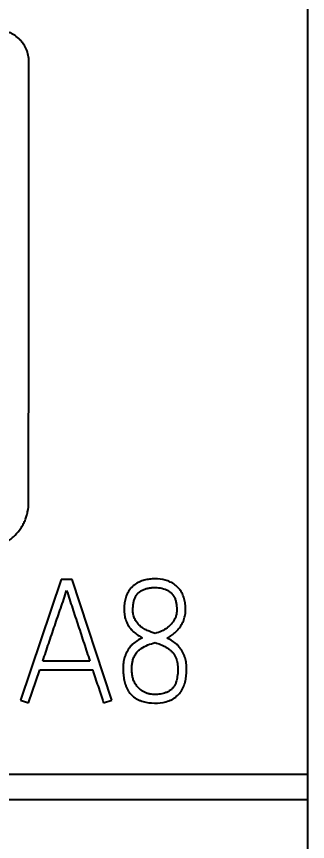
# Model space of a CAD drawing. Extents: x 0 to 420, y 0 to 297.
# Drawn here: x 157.02 to 160.83, y 166.62 to 177.43 of the extents above; entities that cross this region are included whole.
import ezdxf

# ---------------------------------------------------------------- set-up
doc = ezdxf.new("R2010")
doc.units = 0
doc.header["$LTSCALE"] = 23.1
for name, color, linetype in [('10000_FRONT', 7, 'CONTINUOUS'), ('10100_DIM_FRONT', 7, 'CONTINUOUS'), ('10500_FRONT_LABELING', 7, 'CONTINUOUS')]:
    doc.layers.add(name, color=color, linetype=linetype)
doc.styles.get("Standard").update_dxf_attribs({"font": 'txt', "width": 0.8})
doc.dimstyles.new('DIMSTYLE_1', dxfattribs={"dimtxt": 3.5, "dimasz": 3.5, "dimexe": 0.18, "dimexo": 0.0625, "dimgap": 0.09, "dimtad": 1, "dimtxsty": 'STANDARD', "dimcen": 0.09, "dimazin": 3, "dimtp": 0.05, "dimtm": 0.05, "dimtfac": 1, "dimtofl": 0, "dimtmove": 0, "dimatfit": 3, "dimtolj": 1})

# ---------------------------------------------------------------- blocks, each defined once
blk = doc.blocks.new('*D0')
at = {"layer": '10100_DIM_FRONT', "linetype": 'CONTINUOUS'}
for p, q in [((160.829689, 189.646967), (160.829689, 132.601665)), ((89.329689, 150.134374), (89.329689, 132.601665)), ((89.329689, 134.601665), (125.079689, 134.601665)), ((160.829689, 134.601665), (125.079689, 134.601665))]:
    blk.add_line(p, q, dxfattribs=at)
for points in [[(92.829689, 135.101665), (89.329689, 134.601665), (92.829689, 134.101665)], [(157.329689, 134.101665), (160.829689, 134.601665), (157.329689, 135.101665)]]:
    blk.add_solid(points, dxfattribs=at)
at = {"layer": '10100_DIM_FRONT', "linetype": 'CONTINUOUS', "width": 0.660714}
blk.add_text('71,5', height=3.5, dxfattribs=at).set_placement((121.635873, 135.476665))

msp = doc.modelspace()

# ---------------------------------------------------------------- linework, layer by layer
at = {"layer": '10000_FRONT', "color": 7, "linetype": 'CONTINUOUS'}
for p, q in [((160.83, 234.648), (160.83, 144.648)), ((131.63, 167.501), (160.83, 167.501)), ((96.03, 167.167), (160.83, 167.167))]:
    msp.add_line(p, q, dxfattribs=at)
for points, knots in [([(157.178, 176.838), (157.178, 176.865), (157.176, 176.891), (157.168, 176.931), (157.165, 176.944), (157.157, 176.969), (157.152, 176.982), (157.137, 177.019), (157.124, 177.043), (157.102, 177.076), (157.094, 177.087), (157.077, 177.108), (157.068, 177.118), (157.04, 177.146), (157.019, 177.163), (156.986, 177.185), (156.974, 177.192), (156.951, 177.205), (156.939, 177.211), (156.914, 177.221), (156.902, 177.225), (156.876, 177.233), (156.863, 177.236), (156.823, 177.244), (156.797, 177.247), (156.77, 177.247)], [0, 0, 0, 0, 0.125, 0.125, 0.1875, 0.1875, 0.25, 0.25, 0.375, 0.375, 0.4375, 0.4375, 0.5, 0.5, 0.625, 0.625, 0.6875, 0.6875, 0.75, 0.75, 0.8125, 0.8125, 0.875, 0.875, 1, 1, 1, 1]), ([(156.57, 170.454), (156.61, 170.454), (156.649, 170.458), (156.707, 170.47), (156.726, 170.475), (156.764, 170.486), (156.783, 170.493), (156.837, 170.516), (156.872, 170.534), (156.913, 170.561), (156.921, 170.567), (156.937, 170.579), (156.945, 170.585), (156.968, 170.604), (156.983, 170.617), (157.025, 170.659), (157.05, 170.689), (157.077, 170.731), (157.082, 170.739), (157.093, 170.756), (157.107, 170.782), (157.12, 170.808), (157.135, 170.845), (157.142, 170.863), (157.15, 170.892), (157.153, 170.901), (157.158, 170.92), (157.16, 170.93), (157.17, 170.979), (157.174, 171.018), (157.174, 171.058)], [0, 0, 0, 0, 0.125, 0.125, 0.1875, 0.1875, 0.25, 0.25, 0.375, 0.375, 0.40625, 0.40625, 0.4375, 0.4375, 0.5, 0.5, 0.625, 0.625, 0.65625, 0.65625, 0.6875, 0.75, 0.75, 0.8125, 0.8125, 0.84375, 0.84375, 0.875, 0.875, 1, 1, 1, 1])]:
    msp.add_open_spline(points, degree=3, knots=knots, dxfattribs=at)
msp.add_open_spline([(157.174, 171.058), (157.176, 172.984), (157.177, 174.911), (157.178, 176.838)], degree=3, dxfattribs=at)
at = {"layer": '10500_FRONT_LABELING', "color": 7, "linetype": 'CONTINUOUS'}
for p, q in [((157.602, 170.05), (157.066, 168.472)), ((157.745, 170.05), (157.602, 170.05)), ((158.267, 168.472), (157.745, 170.05)), ((157.976, 168.983), (157.36, 168.983)), ((157.174, 168.437), (157.321, 168.87)), ((157.321, 168.87), (158.014, 168.87)), ((157.066, 168.472), (157.174, 168.437)), ((158.157, 168.437), (158.267, 168.472))]:
    msp.add_line(p, q, dxfattribs=at)
for points, knots in [([(158.991, 169.285), (159.012, 169.296), (159.032, 169.308), (159.069, 169.335), (159.087, 169.349), (159.112, 169.373), (159.12, 169.382), (159.136, 169.399), (159.143, 169.408), (159.164, 169.436), (159.177, 169.455), (159.193, 169.486), (159.198, 169.496), (159.207, 169.518), (159.215, 169.54), (159.221, 169.562), (159.226, 169.584), (159.227, 169.596), (159.23, 169.619), (159.23, 169.631), (159.231, 169.654), (159.231, 169.665), (159.23, 169.7), (159.228, 169.723), (159.221, 169.769), (159.216, 169.791), (159.202, 169.836), (159.194, 169.858), (159.177, 169.888), (159.171, 169.898), (159.158, 169.917), (159.151, 169.927), (159.128, 169.953), (159.111, 169.969), (159.083, 169.99), (159.073, 169.996), (159.053, 170.008), (159.042, 170.013), (159.021, 170.023), (159.011, 170.028), (158.989, 170.036), (158.977, 170.039), (158.921, 170.054), (158.875, 170.059), (158.817, 170.059), (158.805, 170.059), (158.782, 170.058), (158.77, 170.057), (158.736, 170.053), (158.713, 170.048), (158.68, 170.039), (158.669, 170.036), (158.647, 170.028), (158.636, 170.023), (158.604, 170.009), (158.584, 169.997), (158.556, 169.976), (158.547, 169.969), (158.529, 169.953), (158.513, 169.936), (158.499, 169.918), (158.486, 169.899), (158.48, 169.889), (158.463, 169.858), (158.454, 169.837), (158.441, 169.792), (158.436, 169.769), (158.429, 169.723), (158.427, 169.7), (158.426, 169.654), (158.427, 169.631), (158.43, 169.596), (158.432, 169.584), (158.436, 169.561), (158.438, 169.55), (158.448, 169.517), (158.457, 169.495), (158.472, 169.464), (158.478, 169.453), (158.49, 169.434), (158.497, 169.424), (158.511, 169.406), (158.519, 169.397), (158.534, 169.38), (158.543, 169.372), (158.569, 169.349), (158.587, 169.335), (158.626, 169.31), (158.646, 169.298), (158.666, 169.287)], [0, 0, 0, 0, 0.03125, 0.03125, 0.0625, 0.0625, 0.078125, 0.078125, 0.09375, 0.09375, 0.125, 0.125, 0.140625, 0.140625, 0.15625, 0.171875, 0.171875, 0.1875, 0.1875, 0.203125, 0.203125, 0.21875, 0.21875, 0.25, 0.25, 0.28125, 0.28125, 0.3125, 0.3125, 0.328125, 0.328125, 0.34375, 0.34375, 0.375, 0.375, 0.390625, 0.390625, 0.40625, 0.40625, 0.421875, 0.421875, 0.4375, 0.4375, 0.5, 0.5, 0.515625, 0.515625, 0.53125, 0.53125, 0.5625, 0.5625, 0.578125, 0.578125, 0.59375, 0.59375, 0.625, 0.625, 0.640625, 0.640625, 0.65625, 0.671875, 0.671875, 0.6875, 0.6875, 0.71875, 0.71875, 0.75, 0.75, 0.78125, 0.78125, 0.8125, 0.8125, 0.828125, 0.828125, 0.84375, 0.84375, 0.875, 0.875, 0.890625, 0.890625, 0.90625, 0.90625, 0.921875, 0.921875, 0.9375, 0.9375, 0.96875, 0.96875, 1, 1, 1, 1]), ([(158.541, 169.653), (158.541, 169.682), (158.543, 169.711), (158.549, 169.747), (158.55, 169.754), (158.553, 169.768), (158.555, 169.775), (158.562, 169.796), (158.567, 169.81), (158.58, 169.835), (158.588, 169.848), (158.607, 169.87), (158.617, 169.88), (158.635, 169.894), (158.641, 169.898), (158.653, 169.906), (158.659, 169.909), (158.679, 169.919), (158.692, 169.924), (158.713, 169.931), (158.72, 169.933), (158.734, 169.936), (158.756, 169.941), (158.777, 169.944), (158.806, 169.946), (158.821, 169.946), (158.85, 169.946), (158.864, 169.945), (158.907, 169.94), (158.935, 169.934), (158.97, 169.921), (158.976, 169.918), (158.99, 169.912), (158.996, 169.909), (159.015, 169.898), (159.027, 169.889), (159.049, 169.87), (159.058, 169.859), (159.071, 169.841), (159.075, 169.835), (159.082, 169.822), (159.086, 169.816), (159.095, 169.796), (159.099, 169.782), (159.107, 169.754), (159.11, 169.74), (159.116, 169.697), (159.118, 169.668), (159.116, 169.625), (159.114, 169.61), (159.108, 169.581), (159.104, 169.567), (159.093, 169.541), (159.086, 169.528), (159.075, 169.509), (159.071, 169.503), (159.063, 169.491), (159.058, 169.485), (159.044, 169.468), (159.035, 169.458), (159.014, 169.438), (159.002, 169.428), (158.967, 169.402), (158.943, 169.387), (158.89, 169.362), (158.863, 169.352), (158.834, 169.345)], [0, 0, 0, 0, 0.0625, 0.0625, 0.078125, 0.078125, 0.09375, 0.09375, 0.125, 0.125, 0.15625, 0.15625, 0.1875, 0.1875, 0.203125, 0.203125, 0.21875, 0.21875, 0.25, 0.25, 0.265625, 0.265625, 0.28125, 0.3125, 0.3125, 0.34375, 0.34375, 0.375, 0.375, 0.4375, 0.4375, 0.453125, 0.453125, 0.46875, 0.46875, 0.5, 0.5, 0.53125, 0.53125, 0.546875, 0.546875, 0.5625, 0.5625, 0.59375, 0.59375, 0.625, 0.625, 0.6875, 0.6875, 0.71875, 0.71875, 0.75, 0.75, 0.78125, 0.78125, 0.796875, 0.796875, 0.8125, 0.8125, 0.84375, 0.84375, 0.875, 0.875, 0.9375, 0.9375, 1, 1, 1, 1]), ([(157.36, 168.983), (157.386, 169.06), (157.412, 169.137), (157.464, 169.291), (157.49, 169.368), (157.543, 169.523), (157.569, 169.599), (157.609, 169.715), (157.622, 169.754), (157.648, 169.831), (157.66, 169.87), (157.673, 169.908)], [0, 0, 0, 0, 0.25, 0.25, 0.5, 0.5, 0.75, 0.75, 0.875, 0.875, 1, 1, 1, 1]), ([(157.673, 169.908), (157.686, 169.87), (157.698, 169.831), (157.723, 169.754), (157.736, 169.715), (157.773, 169.599), (157.799, 169.522), (157.85, 169.368), (157.875, 169.291), (157.926, 169.137), (157.951, 169.06), (157.976, 168.983)], [0, 0, 0, 0, 0.125, 0.125, 0.25, 0.25, 0.5, 0.5, 0.75, 0.75, 1, 1, 1, 1]), ([(158.834, 169.345), (158.797, 169.356), (158.761, 169.368), (158.709, 169.393), (158.692, 169.403), (158.66, 169.423), (158.644, 169.434), (158.623, 169.454), (158.616, 169.461), (158.603, 169.475), (158.591, 169.49), (158.581, 169.506), (158.571, 169.523), (158.567, 169.531), (158.556, 169.558), (158.55, 169.576), (158.545, 169.605), (158.543, 169.614), (158.541, 169.634), (158.541, 169.643), (158.541, 169.653)], [0, 0, 0, 0, 0.25, 0.25, 0.375, 0.375, 0.5, 0.5, 0.5625, 0.5625, 0.625, 0.6875, 0.6875, 0.75, 0.75, 0.875, 0.875, 0.9375, 0.9375, 1, 1, 1, 1]), ([(158.666, 169.287), (158.643, 169.276), (158.621, 169.264), (158.579, 169.238), (158.559, 169.223), (158.531, 169.198), (158.522, 169.188), (158.505, 169.169), (158.498, 169.16), (158.476, 169.129), (158.464, 169.107), (158.448, 169.073), (158.443, 169.061), (158.435, 169.038), (158.431, 169.026), (158.421, 168.989), (158.417, 168.964), (158.414, 168.927), (158.414, 168.914), (158.413, 168.889), (158.413, 168.876), (158.414, 168.839), (158.415, 168.814), (158.421, 168.765), (158.425, 168.74), (158.433, 168.703), (158.437, 168.691), (158.444, 168.667), (158.449, 168.655), (158.459, 168.632), (158.464, 168.62), (158.476, 168.598), (158.483, 168.587), (158.505, 168.556), (158.522, 168.538), (158.551, 168.514), (158.561, 168.506), (158.583, 168.492), (158.594, 168.486), (158.616, 168.474), (158.628, 168.469), (158.651, 168.46), (158.663, 168.456), (158.724, 168.438), (158.774, 168.433), (158.876, 168.432), (158.926, 168.437), (158.987, 168.453), (158.999, 168.457), (159.023, 168.466), (159.034, 168.471), (159.057, 168.482), (159.068, 168.488), (159.089, 168.501), (159.1, 168.509), (159.13, 168.533), (159.147, 168.551), (159.17, 168.581), (159.177, 168.591), (159.19, 168.613), (159.196, 168.625), (159.206, 168.648), (159.211, 168.659), (159.219, 168.683), (159.222, 168.696), (159.231, 168.732), (159.236, 168.757), (159.242, 168.807), (159.244, 168.832), (159.245, 168.87), (159.245, 168.883), (159.244, 168.908), (159.244, 168.92), (159.24, 168.958), (159.237, 168.983), (159.227, 169.019), (159.223, 169.031), (159.215, 169.055), (159.21, 169.067), (159.199, 169.09), (159.194, 169.101), (159.181, 169.123), (159.168, 169.144), (159.152, 169.163), (159.135, 169.183), (159.126, 169.192), (159.099, 169.218), (159.078, 169.233), (159.036, 169.26), (159.014, 169.273), (158.991, 169.285)], [0, 0, 0, 0, 0.03125, 0.03125, 0.0625, 0.0625, 0.078125, 0.078125, 0.09375, 0.09375, 0.125, 0.125, 0.140625, 0.140625, 0.15625, 0.15625, 0.1875, 0.1875, 0.203125, 0.203125, 0.21875, 0.21875, 0.25, 0.25, 0.28125, 0.28125, 0.296875, 0.296875, 0.3125, 0.3125, 0.328125, 0.328125, 0.34375, 0.34375, 0.375, 0.375, 0.390625, 0.390625, 0.40625, 0.40625, 0.421875, 0.421875, 0.4375, 0.4375, 0.5, 0.5, 0.5625, 0.5625, 0.578125, 0.578125, 0.59375, 0.59375, 0.609375, 0.609375, 0.625, 0.625, 0.65625, 0.65625, 0.671875, 0.671875, 0.6875, 0.6875, 0.703125, 0.703125, 0.71875, 0.71875, 0.75, 0.75, 0.78125, 0.78125, 0.796875, 0.796875, 0.8125, 0.8125, 0.84375, 0.84375, 0.859375, 0.859375, 0.875, 0.875, 0.890625, 0.890625, 0.90625, 0.921875, 0.921875, 0.9375, 0.9375, 0.96875, 0.96875, 1, 1, 1, 1]), ([(158.628, 168.619), (158.616, 168.63), (158.605, 168.643), (158.589, 168.661), (158.584, 168.668), (158.575, 168.681), (158.57, 168.688), (158.562, 168.703), (158.558, 168.71), (158.552, 168.725), (158.549, 168.733), (158.541, 168.757), (158.537, 168.773), (158.531, 168.805), (158.53, 168.822), (158.527, 168.855), (158.527, 168.871), (158.528, 168.904), (158.529, 168.921), (158.531, 168.945), (158.533, 168.954), (158.535, 168.97), (158.537, 168.978), (158.543, 169.003), (158.548, 169.018), (158.558, 169.041), (158.562, 169.049), (158.57, 169.063), (158.574, 169.07), (158.588, 169.091), (158.599, 169.104), (158.623, 169.127), (158.636, 169.137), (158.677, 169.166), (158.706, 169.181), (158.768, 169.206), (158.8, 169.216), (158.832, 169.225)], [0, 0, 0, 0, 0.0625, 0.0625, 0.09375, 0.09375, 0.125, 0.125, 0.15625, 0.15625, 0.1875, 0.1875, 0.25, 0.25, 0.3125, 0.3125, 0.375, 0.375, 0.4375, 0.4375, 0.46875, 0.46875, 0.5, 0.5, 0.5625, 0.5625, 0.59375, 0.59375, 0.625, 0.625, 0.6875, 0.6875, 0.75, 0.75, 0.875, 0.875, 1, 1, 1, 1]), ([(158.832, 169.225), (158.857, 169.217), (158.881, 169.209), (158.929, 169.19), (158.952, 169.179), (158.986, 169.159), (158.997, 169.152), (159.018, 169.137), (159.028, 169.129), (159.047, 169.112), (159.056, 169.103), (159.073, 169.083), (159.08, 169.072), (159.093, 169.05), (159.099, 169.039), (159.109, 169.015), (159.114, 169.003), (159.124, 168.965), (159.128, 168.94), (159.13, 168.901), (159.13, 168.888), (159.13, 168.863), (159.13, 168.85), (159.128, 168.811), (159.125, 168.786), (159.118, 168.748), (159.115, 168.735), (159.108, 168.71), (159.101, 168.692), (159.093, 168.674), (159.087, 168.663), (159.084, 168.657), (159.073, 168.641), (159.065, 168.631), (159.047, 168.612), (159.037, 168.603), (159.016, 168.589), (159.005, 168.582), (158.987, 168.574), (158.981, 168.571), (158.969, 168.567), (158.951, 168.561), (158.932, 168.556), (158.894, 168.549), (158.868, 168.546), (158.83, 168.545), (158.817, 168.546), (158.791, 168.547), (158.778, 168.548), (158.759, 168.552), (158.753, 168.553), (158.74, 168.556), (158.734, 168.558), (158.715, 168.563), (158.703, 168.568), (158.68, 168.579), (158.669, 168.586), (158.647, 168.601), (158.637, 168.61), (158.628, 168.619)], [0, 0, 0, 0, 0.0625, 0.0625, 0.125, 0.125, 0.15625, 0.15625, 0.1875, 0.1875, 0.21875, 0.21875, 0.25, 0.25, 0.28125, 0.28125, 0.3125, 0.3125, 0.375, 0.375, 0.40625, 0.40625, 0.4375, 0.4375, 0.5, 0.5, 0.53125, 0.53125, 0.5625, 0.578125, 0.578125, 0.59375, 0.59375, 0.625, 0.625, 0.65625, 0.65625, 0.6875, 0.6875, 0.703125, 0.703125, 0.71875, 0.75, 0.75, 0.8125, 0.8125, 0.84375, 0.84375, 0.875, 0.875, 0.890625, 0.890625, 0.90625, 0.90625, 0.9375, 0.9375, 0.96875, 0.96875, 1, 1, 1, 1]), ([(158.014, 168.87), (158.025, 168.833), (158.037, 168.797), (158.06, 168.725), (158.072, 168.689), (158.096, 168.617), (158.109, 168.581), (158.128, 168.527), (158.134, 168.509), (158.146, 168.473), (158.152, 168.455), (158.157, 168.437)], [0, 0, 0, 0, 0.25, 0.25, 0.5, 0.5, 0.75, 0.75, 0.875, 0.875, 1, 1, 1, 1])]:
    msp.add_open_spline(points, degree=3, knots=knots, dxfattribs=at)

# ---------------------------------------------------------------- dimensions: what is measured, and where the dimension line sits
at = {"layer": '10100_DIM_FRONT', "linetype": 'CONTINUOUS'}
dim = msp.add_linear_dim(base=(160.83, 134.602), p1=(89.33, 150.134), p2=(160.83, 189.647), text='71,5', dimstyle='DIMSTYLE_1', dxfattribs=at)
dim.commit()
dim.dimension.update_dxf_attribs({"geometry": '*D0', "text_midpoint": (126.261, 137.227), "dimtype": 160})

doc.saveas('drawing.dxf')
